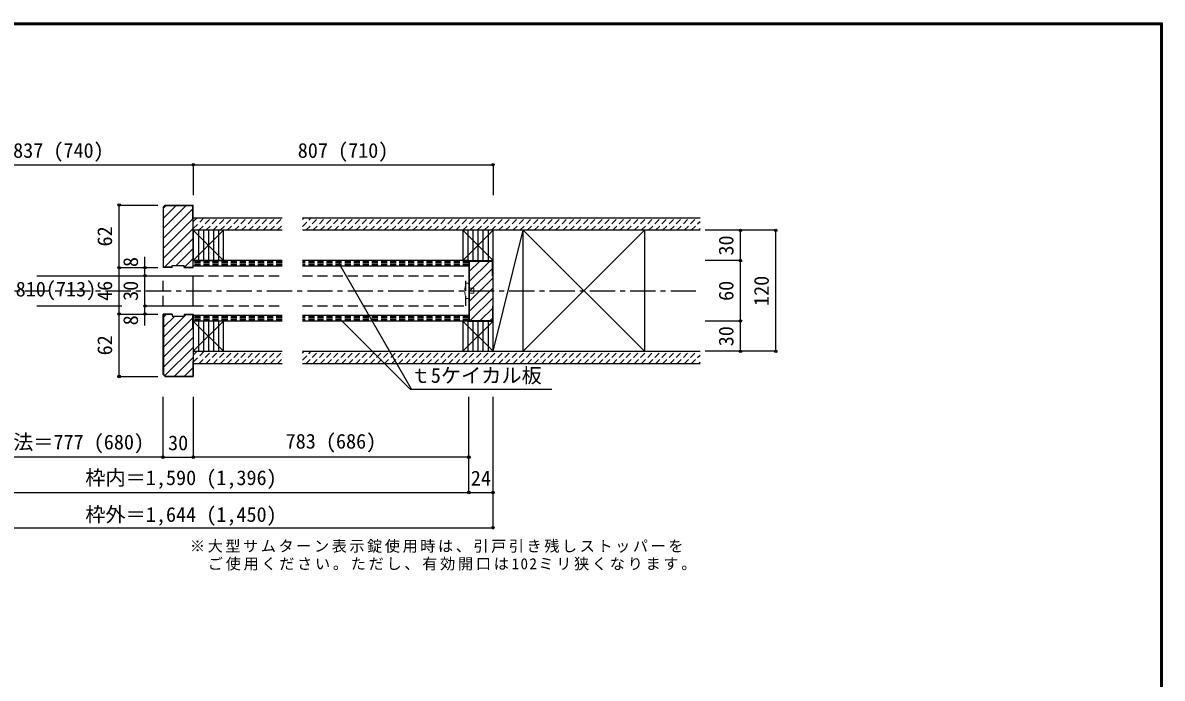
# Model space of a CAD drawing. Units: millimetres at full size, sheet at 1:5. Extents: x -973 to 977, y -718 to 696.
# Drawn here: x -152 to 977, y 46 to 696 of the extents above; entities that cross this region are included whole.
import ezdxf
from ezdxf.enums import TextEntityAlignment as Align

# ---------------------------------------------------------------- set-up
doc = ezdxf.new("R2010")
doc.units = ezdxf.units.MM
doc.header["$LTSCALE"] = 5
doc.header["$PDMODE"] = 32
doc.header["$PDSIZE"] = 2.5
for name, pattern in [('CHAIN1', [8, 5, -1, 1, -1]), ('DASHED1', [1.8, 1.2, -0.6]), ('DASHED2', [3, 2, -1])]:
    doc.linetypes.add(name, pattern=pattern)
for name, color, linetype in [('0-0_補助線', 7, 'Continuous'), ('0-1_通り芯', 4, 'CHAIN1'), ('0-2_柱', 7, 'Continuous'), ('0-3_仕上げ', 2, 'Continuous'), ('0-4_枠', 3, 'Continuous'), ('0-6_扉', 6, 'Continuous'), ('0-A_文字', 4, 'DASHED1'), ('0-B_寸法', 7, 'Continuous'), ('0-C_ハッチ', 4, 'DASHED1'), ('F-1_枠', 6, 'Continuous')]:
    doc.layers.add(name, color=color, linetype=linetype)
doc.layers.add('0-7_金物', color=7, linetype='Continuous', lineweight=18)
doc.styles.add('ＭＳ ゴシック', font='')
doc.styles.get('ＭＳ ゴシック').set_extended_font_data('MS Gothic')

msp = doc.modelspace()

# ---------------------------------------------------------------- linework, layer by layer
at = {"layer": '0-0_補助線'}
for p, q in [((232.998, 332.586), (161.145, 457.04)), ((231.545, 332.586), (161.799, 402.332)), ((231.545, 332.586), (371.76, 332.586))]:
    msp.add_line(p, q, dxfattribs=at)
at = {"layer": '0-1_通り芯'}
msp.add_line((-510.347, 430), (518.743, 430), dxfattribs=at)
at = {"layer": '0-2_柱'}
for p, q in [((16.653, 490), (46.653, 460)), ((16.653, 460), (46.653, 490)), ((21.653, 490), (21.653, 460)), ((26.653, 490), (26.653, 460)), ((31.653, 490), (31.653, 460)), ((36.653, 490), (36.653, 460)), ((41.653, 490), (41.653, 460)), ((283.653, 490), (313.653, 460)), ((283.653, 460), (313.653, 490)), ((288.653, 490), (288.653, 460)), ((293.653, 490), (293.653, 460)), ((298.653, 490), (298.653, 460)), ((303.653, 490), (303.653, 460)), ((308.653, 490), (308.653, 460)), ((313.653, 370), (343.653, 490)), ((343.653, 370), (463.653, 490)), ((463.653, 370), (343.653, 490)), ((16.653, 400), (46.653, 370)), ((16.653, 370), (46.653, 400)), ((21.653, 400), (21.653, 370)), ((26.653, 400), (26.653, 370)), ((31.653, 400), (31.653, 370)), ((36.653, 400), (36.653, 370)), ((41.653, 400), (41.653, 370)), ((283.653, 400), (313.653, 370)), ((283.653, 370), (313.653, 400)), ((288.653, 400), (288.653, 370)), ((293.653, 400), (293.653, 370)), ((298.653, 400), (298.653, 370)), ((303.653, 400), (303.653, 370)), ((308.653, 400), (308.653, 370))]:
    msp.add_line(p, q, dxfattribs=at)
at = {"layer": '0-2_柱', "color": 3}
for p, q in [((343.653, 370), (343.653, 490)), ((463.653, 490), (463.653, 370)), ((283.653, 460), (313.653, 460))]:
    msp.add_line(p, q, dxfattribs=at)
for points in [[(16.653, 460), (46.653, 460), (46.653, 490), (16.653, 490)], [(16.653, 370), (46.653, 370), (46.653, 400), (16.653, 400)]]:
    msp.add_lwpolyline(points, close=True, dxfattribs=at)
for points in [[(283.653, 370), (313.653, 370), (313.653, 490)], [(313.653, 490), (283.653, 490), (283.653, 460)], [(313.653, 400), (283.653, 400), (283.653, 370)]]:
    msp.add_lwpolyline(points, dxfattribs=at)
at = {"layer": '0-3_仕上げ'}
for p, q in [((16.653, 502.5), (104.77, 502.5)), ((124.77, 502.5), (518.743, 502.5)), ((104.77, 490), (16.653, 490)), ((518.743, 490), (124.77, 490)), ((104.77, 460), (16.653, 460)), ((104.77, 454.5), (16.653, 454.5)), ((289.653, 460), (124.77, 460)), ((289.653, 454.5), (124.77, 454.5)), ((104.77, 405.5), (16.653, 405.5)), ((104.77, 400), (16.653, 400)), ((289.653, 405.5), (124.77, 405.5)), ((289.653, 400), (124.77, 400)), ((16.653, 370), (104.77, 370)), ((124.77, 370), (518.743, 370)), ((104.77, 357.5), (16.653, 357.5)), ((518.743, 357.5), (124.77, 357.5))]:
    msp.add_line(p, q, dxfattribs=at)
at = {"layer": '0-4_枠'}
for p, q in [((-11.226, 515), (-13.347, 512.879)), ((-13.347, 512.879), (-13.347, 453)), ((-11.019, 514.5), (-12.847, 512.672)), ((-12.847, 453.5), (-12.847, 512.672)), ((-11.226, 515), (16.653, 515)), ((-11.019, 514.5), (16.153, 514.5)), ((16.153, 500), (16.153, 514.5)), ((16.653, 453), (16.653, 515)), ((16.153, 500), (16.653, 500)), ((16.153, 468), (16.653, 468)), ((16.153, 468), (16.153, 453.5)), ((-4.347, 453), (-13.347, 453)), ((-4.347, 453.5), (-12.847, 453.5)), ((-4.347, 455), (7.653, 455)), ((-4.347, 453), (-4.347, 455)), ((7.653, 453), (7.653, 455)), ((7.653, 453.5), (16.153, 453.5)), ((7.653, 453), (16.653, 453)), ((289.653, 460), (313.653, 460)), ((289.653, 460), (289.653, 400)), ((290.153, 459.5), (313.153, 459.5)), ((313.153, 445), (313.153, 459.5)), ((313.653, 400), (313.653, 460)), ((313.153, 445), (313.653, 445)), ((-13.347, 347.121), (-13.347, 407)), ((-4.347, 407), (-13.347, 407)), ((-12.847, 406.5), (-12.847, 347.328)), ((-4.347, 406.5), (-12.847, 406.5)), ((-4.347, 407), (-4.347, 405)), ((7.653, 407), (7.653, 405)), ((7.653, 407), (16.653, 407)), ((7.653, 406.5), (16.153, 406.5)), ((16.153, 392), (16.153, 406.5)), ((16.653, 407), (16.653, 345)), ((-4.347, 405), (7.653, 405)), ((289.653, 400), (313.653, 400)), ((16.153, 392), (16.653, 392)), ((16.153, 360), (16.153, 345.5)), ((16.153, 360), (16.653, 360)), ((-11.226, 345), (-13.347, 347.121)), ((-11.019, 345.5), (-12.847, 347.328)), ((-11.226, 345), (16.653, 345)), ((-11.019, 345.5), (16.153, 345.5))]:
    msp.add_line(p, q, dxfattribs=at)
for points in [[(290.153, 459.5), (290.153, 400.5), (313.153, 400.5)], [(313.653, 415), (313.153, 415), (313.153, 400.5)]]:
    msp.add_lwpolyline(points, dxfattribs=at)
at = {"layer": '0-6_扉'}
for p, q in [((-138.347, 445), (16.653, 445)), ((16.653, 415), (16.653, 445)), ((-138.347, 415), (-54.185, 415)), ((-21.661, 415), (16.653, 415))]:
    msp.add_line(p, q, dxfattribs=at)
at = {"layer": '0-6_扉', "color": 2, "linetype": 'DASHED2'}
for p, q in [((-13.347, 415), (-13.347, 445)), ((-13.347, 445), (104.77, 445)), ((124.77, 445), (286.653, 445)), ((286.653, 415), (286.653, 445)), ((-13.347, 415), (104.77, 415)), ((124.77, 415), (286.653, 415))]:
    msp.add_line(p, q, dxfattribs=at)
at = {"layer": '0-7_金物'}
for p, q in [((286.653, 437.5), (289.653, 437.5)), ((289.653, 432.5), (294.653, 432.5))]:
    msp.add_line(p, q, dxfattribs=at)
for points in [[(286.653, 422.5), (289.653, 422.5), (289.653, 437.5)], [(289.653, 427.5), (294.653, 427.5), (294.653, 432.5)]]:
    msp.add_lwpolyline(points, dxfattribs=at)
msp.add_arc((317.104, 430), 31.361, 166.16368, 193.83629, dxfattribs=at)
at = {"layer": '0-B_寸法', "color": 4}
for p, q in [((-310.347, 555), (16.653, 555)), ((16.653, 555), (16.653, 525)), ((16.653, 555), (313.653, 555)), ((313.653, 555), (313.653, 525)), ((-56.872, 453), (-56.872, 515)), ((-56.872, 515), (-18.411, 515)), ((558.743, 490), (523.743, 490)), ((558.743, 460), (558.743, 490)), ((593.743, 490), (558.743, 490)), ((593.743, 370), (593.743, 490)), ((-31.231, 445), (-31.231, 463.566)), ((-56.872, 407), (-56.872, 453)), ((-56.872, 453), (-18.411, 453)), ((558.743, 460), (523.743, 460)), ((558.743, 400), (558.743, 460)), ((-31.231, 415), (-31.231, 445)), ((-31.231, 445), (-18.411, 445)), ((-56.872, 345), (-56.872, 407)), ((-56.872, 407), (-18.411, 407)), ((-31.231, 415), (-18.411, 415)), ((-31.231, 395.748), (-31.231, 415)), ((558.743, 400), (523.743, 400)), ((558.743, 370), (558.743, 400)), ((558.743, 370), (523.743, 370)), ((593.743, 370), (558.743, 370)), ((-56.872, 345), (-18.411, 345)), ((-13.347, 265), (-13.347, 325)), ((16.653, 325), (16.653, 265)), ((289.653, 230), (289.653, 325)), ((313.653, 195), (313.653, 325)), ((-13.347, 265), (-280.347, 265)), ((-13.347, 265), (16.653, 265)), ((289.653, 265), (16.653, 265)), ((-310.347, 230), (313.653, 230)), ((-310.347, 195), (313.653, 195))]:
    msp.add_line(p, q, dxfattribs=at)
at = {"layer": '0-B_寸法'}
for p in [(16.653, 555), (313.653, 555), (-56.872, 515), (558.743, 490), (593.743, 490), (-56.872, 453), (-31.231, 453), (558.743, 460), (-31.231, 445), (-56.872, 407), (-31.231, 415), (-31.231, 407), (558.743, 400), (558.743, 370), (593.743, 370), (-56.872, 345), (-13.347, 265), (16.653, 265), (289.653, 265), (289.653, 230), (313.653, 230), (313.653, 195)]:
    msp.add_point(p, dxfattribs=at)
at = {"layer": '0-C_ハッチ', "linetype": 'Continuous'}
for p, q in [((-12.847, 511.819), (-10.166, 514.5)), ((-12.847, 492.02), (9.633, 514.5)), ((-12.847, 501.919), (-0.266, 514.5)), ((-12.847, 482.12), (16.653, 511.62)), ((-12.847, 472.221), (16.653, 501.721)), ((-12.847, 462.321), (16.653, 491.821)), ((-11.769, 453.5), (16.653, 481.922)), ((-0.369, 455), (16.653, 472.022)), ((8.03, 453.5), (16.153, 461.623)), ((290.153, 439.226), (310.427, 459.5)), ((290.153, 449.125), (300.528, 459.5)), ((290.153, 459.025), (290.628, 459.5)), ((290.153, 429.326), (313.653, 452.826)), ((290.153, 419.427), (313.653, 442.927)), ((290.153, 409.527), (313.653, 433.027)), ((291.025, 400.5), (313.653, 423.128)), ((-12.847, 403.819), (-10.166, 406.5)), ((-12.847, 384.02), (9.633, 406.5)), ((300.925, 400.5), (313.653, 413.228)), ((-12.847, 393.919), (-1.766, 405)), ((-12.847, 374.12), (16.653, 403.62)), ((310.824, 400.5), (313.153, 402.829)), ((-12.847, 364.221), (16.653, 393.721)), ((-12.847, 354.321), (16.653, 383.821)), ((-11.394, 345.875), (16.653, 373.922)), ((-1.869, 345.5), (16.653, 364.022)), ((8.03, 345.5), (16.153, 353.623))]:
    msp.add_line(p, q, dxfattribs=at)
at = {"layer": '0-C_ハッチ'}
for p, q in [((16.653, 491.638), (27.515, 502.5)), ((16.653, 498.709), (20.444, 502.5)), ((22.086, 490), (34.586, 502.5)), ((29.157, 490), (41.657, 502.5)), ((36.228, 490), (48.728, 502.5)), ((43.299, 490), (55.8, 502.5)), ((50.371, 490), (62.871, 502.5)), ((57.442, 490), (69.942, 502.5)), ((64.513, 490), (77.013, 502.5)), ((71.584, 490), (84.084, 502.5)), ((78.655, 490), (91.155, 502.5)), ((85.726, 490), (98.226, 502.5)), ((92.797, 490), (104.77, 501.973)), ((124.77, 493.689), (133.581, 502.5)), ((124.77, 500.76), (126.51, 502.5)), ((128.152, 490), (140.652, 502.5)), ((135.223, 490), (147.723, 502.5)), ((142.294, 490), (154.794, 502.5)), ((149.365, 490), (161.866, 502.5)), ((156.437, 490), (168.937, 502.5)), ((163.508, 490), (176.008, 502.5)), ((170.579, 490), (183.079, 502.5)), ((177.65, 490), (190.15, 502.5)), ((184.721, 490), (197.221, 502.5)), ((191.792, 490), (204.292, 502.5)), ((198.863, 490), (211.363, 502.5)), ((205.934, 490), (218.434, 502.5)), ((213.005, 490), (225.505, 502.5)), ((220.076, 490), (232.576, 502.5)), ((227.147, 490), (239.647, 502.5)), ((234.218, 490), (246.718, 502.5)), ((241.289, 490), (253.789, 502.5)), ((248.36, 490), (260.86, 502.5)), ((255.432, 490), (267.932, 502.5)), ((262.503, 490), (275.003, 502.5)), ((269.574, 490), (282.074, 502.5)), ((276.645, 490), (289.145, 502.5)), ((283.716, 490), (296.216, 502.5)), ((290.787, 490), (303.287, 502.5)), ((297.858, 490), (310.358, 502.5)), ((304.929, 490), (317.429, 502.5)), ((312, 490), (324.5, 502.5)), ((319.071, 490), (331.571, 502.5)), ((326.142, 490), (338.642, 502.5)), ((333.213, 490), (345.713, 502.5)), ((340.284, 490), (352.784, 502.5)), ((347.355, 490), (359.855, 502.5)), ((354.426, 490), (366.926, 502.5)), ((361.498, 490), (373.998, 502.5)), ((368.569, 490), (381.069, 502.5)), ((375.64, 490), (388.14, 502.5)), ((382.711, 490), (395.211, 502.5)), ((389.782, 490), (402.282, 502.5)), ((396.853, 490), (409.353, 502.5)), ((403.924, 490), (416.424, 502.5)), ((410.995, 490), (423.495, 502.5)), ((418.066, 490), (430.566, 502.5)), ((425.137, 490), (437.637, 502.5)), ((432.208, 490), (444.708, 502.5)), ((439.279, 490), (451.779, 502.5)), ((446.35, 490), (458.85, 502.5)), ((453.421, 490), (465.921, 502.5)), ((460.492, 490), (472.993, 502.5)), ((467.564, 490), (480.064, 502.5)), ((474.635, 490), (487.135, 502.5)), ((481.706, 490), (494.206, 502.5)), ((488.777, 490), (501.277, 502.5)), ((495.848, 490), (508.348, 502.5)), ((502.919, 490), (515.419, 502.5)), ((509.99, 490), (518.743, 498.753)), ((99.868, 490), (104.77, 494.902)), ((517.061, 490), (518.743, 491.682)), ((104.77, 458.625), (16.653, 458.625)), ((104.77, 457.25), (16.653, 457.25)), ((104.77, 455.875), (16.653, 455.875)), ((289.653, 458.625), (124.77, 458.625)), ((289.653, 457.25), (124.77, 457.25)), ((289.653, 455.875), (124.77, 455.875)), ((104.77, 404.125), (16.653, 404.125)), ((104.77, 402.75), (16.653, 402.75)), ((104.77, 401.375), (16.653, 401.375)), ((289.653, 404.125), (124.77, 404.125)), ((289.653, 402.75), (124.77, 402.75)), ((289.653, 401.375), (124.77, 401.375)), ((16.653, 359.138), (27.515, 370)), ((16.653, 366.209), (20.444, 370)), ((22.086, 357.5), (34.586, 370)), ((29.157, 357.5), (41.657, 370)), ((36.228, 357.5), (48.728, 370)), ((43.299, 357.5), (55.8, 370)), ((50.371, 357.5), (62.871, 370)), ((57.442, 357.5), (69.942, 370)), ((64.513, 357.5), (77.013, 370)), ((71.584, 357.5), (84.084, 370)), ((78.655, 357.5), (91.155, 370)), ((85.726, 357.5), (98.226, 370)), ((92.797, 357.5), (104.77, 369.473)), ((99.868, 357.5), (104.77, 362.402)), ((124.77, 361.189), (133.581, 370)), ((124.77, 368.26), (126.51, 370)), ((128.152, 357.5), (140.652, 370)), ((135.223, 357.5), (147.723, 370)), ((142.294, 357.5), (154.794, 370)), ((149.365, 357.5), (161.866, 370)), ((156.437, 357.5), (168.937, 370)), ((163.508, 357.5), (176.008, 370)), ((170.579, 357.5), (183.079, 370)), ((177.65, 357.5), (190.15, 370)), ((184.721, 357.5), (197.221, 370)), ((191.792, 357.5), (204.292, 370)), ((198.863, 357.5), (211.363, 370)), ((205.934, 357.5), (218.434, 370)), ((213.005, 357.5), (225.505, 370)), ((220.076, 357.5), (232.576, 370)), ((227.147, 357.5), (239.647, 370)), ((234.218, 357.5), (246.718, 370)), ((241.289, 357.5), (253.789, 370)), ((248.36, 357.5), (260.86, 370)), ((255.432, 357.5), (267.932, 370)), ((262.503, 357.5), (275.003, 370)), ((269.574, 357.5), (282.074, 370)), ((276.645, 357.5), (289.145, 370)), ((283.716, 357.5), (296.216, 370)), ((290.787, 357.5), (303.287, 370)), ((297.858, 357.5), (310.358, 370)), ((304.929, 357.5), (317.429, 370)), ((312, 357.5), (324.5, 370)), ((319.071, 357.5), (331.571, 370)), ((326.142, 357.5), (338.642, 370)), ((333.213, 357.5), (345.713, 370)), ((340.284, 357.5), (352.784, 370)), ((347.355, 357.5), (359.855, 370)), ((354.426, 357.5), (366.926, 370)), ((361.498, 357.5), (373.998, 370)), ((368.569, 357.5), (381.069, 370)), ((375.64, 357.5), (388.14, 370)), ((382.711, 357.5), (395.211, 370)), ((389.782, 357.5), (402.282, 370)), ((396.853, 357.5), (409.353, 370)), ((403.924, 357.5), (416.424, 370)), ((410.995, 357.5), (423.495, 370)), ((418.066, 357.5), (430.566, 370)), ((425.137, 357.5), (437.637, 370)), ((432.208, 357.5), (444.708, 370)), ((439.279, 357.5), (451.779, 370)), ((446.35, 357.5), (458.85, 370)), ((453.421, 357.5), (465.921, 370)), ((460.492, 357.5), (472.993, 370)), ((467.564, 357.5), (480.064, 370)), ((474.635, 357.5), (487.135, 370)), ((481.706, 357.5), (494.206, 370)), ((488.777, 357.5), (501.277, 370)), ((495.848, 357.5), (508.348, 370)), ((502.919, 357.5), (515.419, 370)), ((509.99, 357.5), (518.743, 366.253)), ((517.061, 357.5), (518.743, 359.182))]:
    msp.add_line(p, q, dxfattribs=at)
at = {"layer": 'F-1_枠'}
for p, q in [((-973.347, 695.833), (976.653, 695.833)), ((-973.347, 695), (976.653, 695)), ((-973.347, 694.167), (976.653, 694.167)), ((974.986, 695.833), (974.986, -700.833)), ((975.82, 695.833), (975.82, -700.833)), ((976.653, 695.833), (976.653, -700.833))]:
    msp.add_line(p, q, dxfattribs=at)

# ---------------------------------------------------------------- texts
at = {"layer": '0-0_補助線', "style": 'ＭＳ ゴシック'}
msp.add_text('ｔ5ケイカル板', height=14.66, dxfattribs=at).set_placement((231.984, 334.343), align=Align.BOTTOM_LEFT)
at = {"layer": '0-A_文字', "color": 7, "char_height": 11, "attachment_point": 7, "style": 'ＭＳ ゴシック'}
for s, insert in [('\\T1.17;※大型サムターン表示錠使用時は、引戸引き残しストッパーを', (13.333, 170.047)), ('\\T1.18;\u3000ご使用ください。ただし、有効開口は102ミリ狭くなります。', (13.333, 152.547))]:
    msp.add_mtext(s, dxfattribs=dict(at, insert=insert))
at = {"layer": '0-B_寸法', "style": 'ＭＳ ゴシック'}
for s, p in [('枠外＝837 (740)', (-221.847, 557.5)), ('807 (710)', (120.153, 557.5)), ('ＤＷ＝810(713)', (-219.309, 420)), ('有効開口寸法＝777 (680)', (-261.847, 268.31)), ('30', (-8.347, 267.5)), ('783 (686)', (108.153, 269.089)), ('枠内＝1,590 (1,396)', (-90.347, 232.911)), ('24', (291.653, 232.5)), ('枠外＝1,644 (1,450)', (-90.347, 196.458))]:
    msp.add_text(s, height=14.66, dxfattribs=at).set_placement(p, align=Align.BOTTOM_LEFT)
for s, p in [('62', (-59.372, 474)), ('30', (556.243, 465)), ('8', (-33.731, 453.566)), ('120', (591.243, 415)), ('46', (-59.372, 420)), ('30', (-33.731, 420)), ('60', (556.243, 420)), ('8', (-33.731, 395.748)), ('62', (-59.372, 366)), ('30', (556.243, 375))]:
    msp.add_text(s, height=14.66, rotation=90, dxfattribs=at).set_placement(p, align=Align.BOTTOM_LEFT)

doc.saveas('drawing.dxf')
